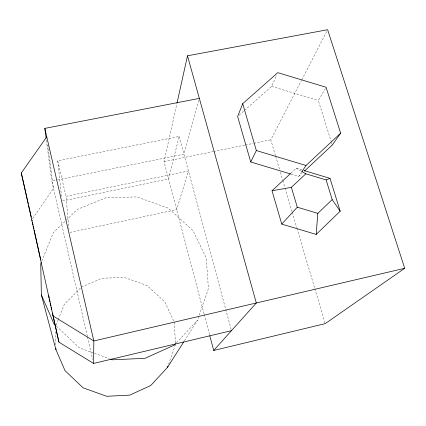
<?xml version="1.0" encoding="UTF-8"?>
<svg xmlns="http://www.w3.org/2000/svg" width="426" height="426" viewBox="0 0 426 426"><rect width="100%" height="100%" fill="white"/><g stroke="black" fill="none" stroke-linecap="round" stroke-linejoin="round"><path stroke-width="0.32" stroke-dasharray="2.13 1.6" d="M204.065 313.861L164.031 161.64L176.843 103.848M61.514 196.45L57.739 160.794L179.154 136.458L168.579 178.936L61.999 201.072M198.814 100.296L183.92 154.137L57.659 179.873M184.458 340.731L197.536 320.171L199.027 315.831M199.24 315.208L208.415 288.556L206.259 258.06L192.983 230.551L168.355 208.239L136.89 196.918L105.92 197.744L77.26 209.427L53.325 232.74L41.727 261.303M168.584 364.289L175.533 344.357M56.115 325.203L58.042 320.288M58.282 319.676L64.305 304.324L80.983 287.513M244.535 110.414L271.639 86.382L276.73 75.051M275.5 155.719L270.792 139.813L301.491 80.344M301.794 79.758L327.019 30.885M331.508 142.54L318.323 100.483L326.082 87.255M291.155 174.138L298.732 176.412L301.283 172.589M32.637 218.666L53.468 188.356L47.701 143.988M176.54 342.712L197.536 320.171M298.732 176.412L302.087 173.275M290.931 173.185L296.267 168.222L301.997 169.947M239.114 115.222L244.045 110.851M81.446 287.044L102.075 278.242L124.424 277.433L147.119 285.601L164.798 301.917L173.648 320.879M69.917 232.42L176.652 209.629L188.462 171.007L65.993 196.365L68.969 229.268M164.031 161.64L212.851 151.656M213.506 151.523L244.753 145.138M245.403 145.005L253.214 143.408M253.864 143.274L270.792 139.813M87.346 336.279L51.802 181.066L57.004 180.006M271.639 86.382L318.323 100.483M93.747 353.053L79.353 347.866L56.408 326.183M94.375 353.276L109.397 358.681M296.267 168.222L300.974 170.98M331.705 143.168L332.296 145.048M275.686 156.353L279.637 169.713M280.393 172.253L282.651 179.889M282.837 180.523L284.909 187.52M285.1 188.159L292.066 211.695M292.252 212.329L296.768 227.596M296.959 228.23L314.654 288.024M314.841 288.658L325.006 323.009M179.154 136.458L231.126 329.378M204.23 314.5L209.64 335.054M57.739 160.794L65.993 196.365M87.479 336.854L92.682 359.565M46.397 140.239L51.802 181.066M174.202 322.061L175.453 343.047M55.502 331.577L55.843 345.821"/><path stroke-width="0.64" d="M231.472 330.661L93.571 363.442L93.832 340.965L44.826 128.391L199.347 98.374M290.479 173.606L272.028 190.768L281.756 224.103L316.188 234.417L317.817 213.362L332.184 199.602L326.114 179.91L305.825 173.813L302.055 171.609M176.987 103.198L187.493 55.795L327.631 29.708L404.7 268.3L325.198 323.643L213.692 350.47L209.805 335.693M41.237 262.522L40.742 263.737L41.365 294.909L55.939 349.703L65.018 370.641L83.059 387.804L106.628 396.292L129.765 395.12L150.719 385.525L167.498 367.404L167.929 366.158M304.483 171.039L332.296 145.048L340.646 133.194L326.082 87.255L277.805 72.665L242.708 103.662L237.639 116.532L250.738 161.992L290.521 173.946M250.738 161.992L256.34 150.548L242.708 103.662M167.498 367.404L183.755 341.844M301.645 172.045L306.022 165.49L340.646 133.194M93.571 363.442L58.916 342.153L21.3 172.977L46.764 136.81M213.692 350.47L256.314 302.987L187.493 55.795M281.756 224.103L297.289 207.201L291.373 187.344L305.825 173.813M175.645 343.675L174.309 345.113L145.021 358.309L112.523 359.81L110.648 359.134M316.188 234.417L340.193 211.227L330.017 178.372L303.908 170.522M326.114 179.91L330.017 178.372M404.7 268.3L93.832 340.965L52.835 315.847M272.028 190.768L291.373 187.344M256.34 150.548L306.022 165.49M297.289 207.201L317.817 213.362M54.97 324.83L54.017 323.925L41.365 294.909M332.184 199.602L340.193 211.227M21.3 172.977L28.265 203.729M28.553 205.007L31.311 217.185M31.891 219.747L32.179 221.041M32.461 222.335L33.036 224.928M33.319 226.222L33.894 228.815M34.181 230.109L40.614 259.253M48.623 295.522L49.192 298.109M49.48 299.409L50.05 301.997M50.337 303.291L50.912 305.884M51.195 307.178L51.77 309.771M52.483 313.009L58.916 342.153M44.826 128.391L46.13 138.269M55.907 348.409L55.939 349.703"/></g></svg>
